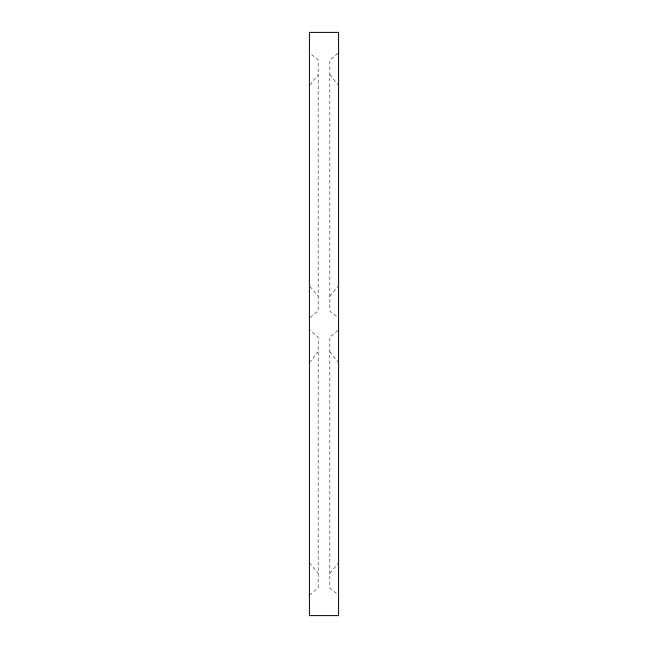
<?xml version="1.0" encoding="UTF-8"?>
<svg xmlns="http://www.w3.org/2000/svg" width="648" height="648" viewBox="0 0 648 648"><rect width="100%" height="100%" fill="white"/><g stroke="black" fill="none" stroke-linecap="round" stroke-linejoin="round"><path stroke-width="0.49" stroke-dasharray="3.24 2.43" d="M310.044 84.969L318.168 74.682M309.42 362.783L318.168 351.702M329.832 296.298L337.956 286.521M329.832 573.318L337.956 563.541M337.851 53.42L329.832 60.102L329.832 310.878L337.851 317.561M310.149 317.561L318.168 310.878L318.168 60.102L310.149 53.42M337.851 330.44L329.832 337.122L329.832 587.898L337.851 594.581M309.42 595.188L318.168 587.898L318.168 337.122L309.42 329.832M310.044 286.521L318.168 296.298M309.42 562.788L318.168 573.318M329.832 74.682L337.956 84.969M329.832 351.702L337.956 361.989"/><path stroke-width="0.97" d="M338.58 32.4L309.42 32.4L309.42 615.6L338.58 615.6L338.58 32.4"/></g></svg>
